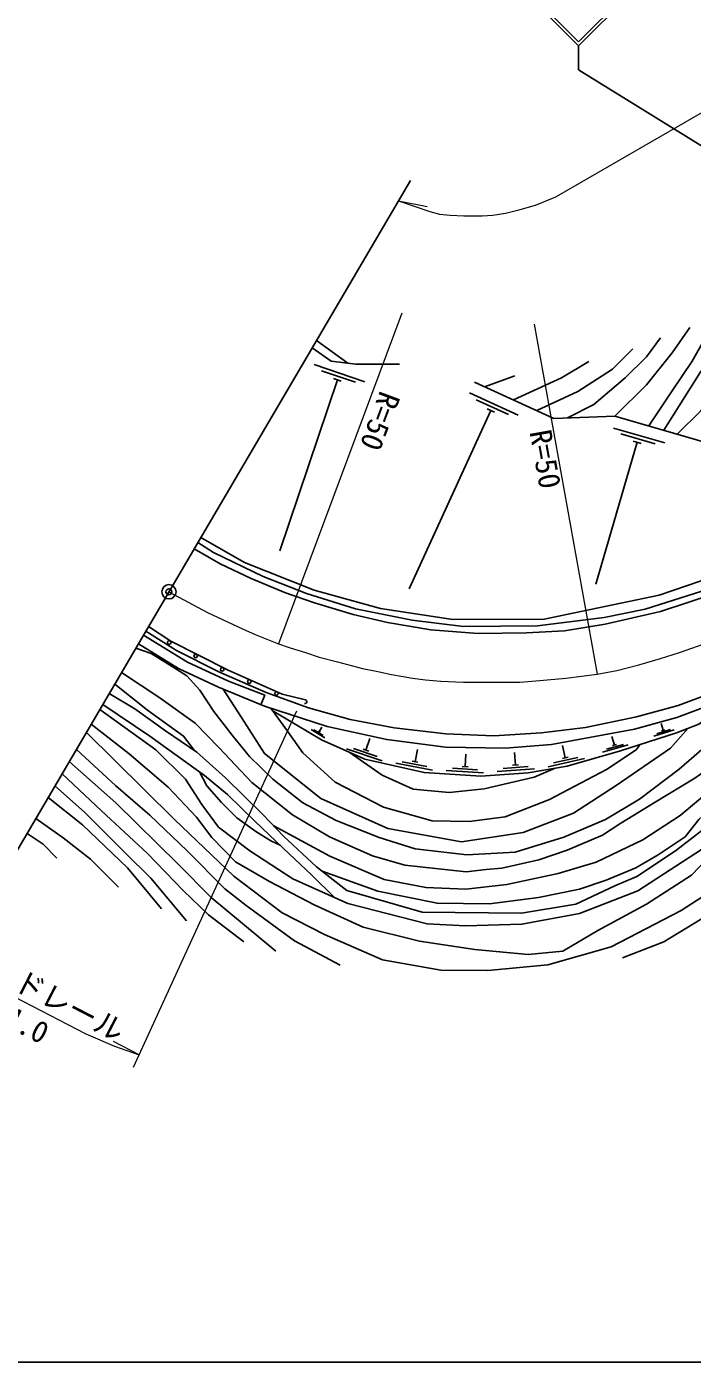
# Model space of a CAD drawing. Units: millimetres at full size, sheet at 1:1000; details may follow other scales. Extents: x 40000 to 680000, y 20000 to 380000.
# Drawn here: x 374120 to 430134, y 205000 to 317379 of the extents above; entities that cross this region are included whole.
import ezdxf
from ezdxf.enums import TextEntityAlignment as Align

# ---------------------------------------------------------------- set-up
doc = ezdxf.new("R2010")
doc.units = ezdxf.units.MM
doc.header["$LTSCALE"] = 1000
doc.header["$PDMODE"] = 32
doc.header["$PDSIZE"] = 500
doc.linetypes.add('CHAIN', pattern=[18.5, 12, -1.5, 3.5, -1.5])
for name, color, linetype, lineweight in [('M-BGD', 7, 'Continuous', 25), ('M-BMK', 2, 'CHAIN', 13), ('M-BMK-OTRS', 5, 'Continuous', 25), ('M-BMK-SRVR', 3, 'Continuous', 25), ('M-STR-HTXT', 7, 'Continuous', 13), ('M-STR-STRC', 7, 'Continuous', 25), ('M-TTL-BAND', 7, 'Continuous', 25)]:
    doc.layers.add(name, color=color, linetype=linetype, lineweight=lineweight)
doc.layers.add('M-OTRS', color=6, linetype='Continuous')
doc.styles.add('ＭＳ ゴシック', font='')
doc.styles.get('ＭＳ ゴシック').set_extended_font_data('MS Gothic')

msp = doc.modelspace()

# ---------------------------------------------------------------- linework, layer by layer
at = {"layer": 'M-BGD'}
for p, q in [((398509, 290989), (401154, 289061)), ((402588, 287511), (398322, 288943)), ((401782, 287465), (398937, 288420)), ((400596, 287547), (399932, 287769)), ((412648, 287090), (415208, 288007)), ((400264, 287658), (395435, 273266)), ((415473, 284697), (411381, 286570)), ((414666, 284736), (411939, 285985)), ((413178, 285087), (406309, 270082)), ((413496, 284942), (412859, 285233)), ((427816, 282359), (423495, 283613)), ((425488, 282409), (422029, 270486)), ((427012, 282279), (424131, 283115)), ((425824, 282312), (425152, 282507)), ((427690, 258176), (427507, 258747)), ((398053, 258242), (399212, 257549)), ((398293, 258204), (399065, 257741)), ((398635, 258104), (398815, 257996)), ((398725, 258050), (398956, 258436)), ((402672, 256504), (403005, 257500)), ((423583, 256933), (423377, 257654)), ((426907, 257672), (428621, 258222)), ((427156, 257878), (428298, 258245)), ((427557, 258133), (427824, 258218)), ((401045, 256605), (404033, 255607)), ((401609, 256638), (403601, 255972)), ((402439, 256582), (402904, 256426)), ((406800, 255534), (406995, 256565)), ((415251, 255253), (415175, 256300)), ((419438, 255871), (419204, 256895)), ((422584, 256335), (424747, 256955)), ((422903, 256583), (424345, 256996)), ((423415, 256885), (423751, 256981)), ((405174, 255414), (408269, 254828)), ((405729, 255522), (407792, 255132)), ((406559, 255579), (407040, 255488)), ((410774, 255139), (411263, 255108)), ((411019, 255123), (411086, 256171)), ((414219, 254967), (416314, 255119)), ((415007, 255235), (415495, 255270)), ((417996, 255111), (421067, 255813)), ((418461, 255433), (420509, 255901)), ((419199, 255817), (419677, 255926)), ((409420, 254804), (412564, 254604)), ((409958, 254980), (412053, 254847)), ((413711, 254720), (416852, 254948))]:
    msp.add_line(p, q, dxfattribs=at)
for points in [[(427749, 283419), (430790, 288282), (433700, 292152), (435628, 294314), (439867, 297405), (443281, 298939), (450666, 300641), (455978, 301860)], [(454081, 300229), (452087, 300023), (448306, 298901), (444342, 298030), (440241, 296313), (437626, 295024), (436114, 293811), (435151, 292208), (434326, 290284), (432537, 287302), (430864, 285058), (428875, 283093)], [(426478, 283788), (428452, 286748), (430125, 289244), (431248, 291236), (433127, 293457)], [(419620, 284462), (421853, 285603), (424488, 287824), (426276, 289610), (427467, 291190)], [(423618, 284618), (426276, 287251), (428429, 289931), (429919, 292083)], [(398143, 290366), (399747, 289249), (401832, 288971), (405492, 288971)], [(417045, 285077), (420501, 286679), (423411, 288557), (425130, 290274)], [(415091, 285971), (419126, 287824), (421418, 289198)], [(411798, 287479), (418485, 284418), (423618, 284618), (434560, 281443), (439687, 280001), (442085, 280503), (449828, 280385)], [(388526, 273983), (389851, 273127), (394008, 271112), (397666, 269691), (401777, 268394), (406547, 267455), (410866, 266923), (417117, 266954), (422713, 267657), (426157, 268377), (431471, 270064), (435507, 271597), (439730, 273552), (443819, 275680)], [(388767, 274394), (392445, 272310), (398319, 269955), (403895, 268429), (409976, 267497), (417676, 267530), (427338, 269554), (434247, 271913), (443480, 276330)], [(388204, 273434), (390412, 272194), (393024, 270947), (395893, 269757), (398347, 268896), (401590, 267907), (404479, 267258), (408123, 266641), (412112, 266326), (416179, 266368), (419393, 266554), (422808, 267113), (427465, 268178), (432146, 269728)], [(424259, 239038), (427753, 240372), (432121, 243039), (435178, 245440), (439934, 250581), (442486, 254177), (443799, 256244), (445497, 260076), (447125, 264618), (448168, 267795)], [(446235, 266746), (444889, 261845), (442725, 257449), (439408, 252428), (437097, 249463), (433154, 245572), (429186, 243021), (423319, 239944), (417982, 238430), (412934, 237974), (408967, 237998), (404075, 238860), (399195, 240998), (395613, 242823), (391550, 245898), (386570, 250661), (381497, 255661), (379144, 258002)], [(384135, 266505), (386721, 264884), (390280, 263090), (394261, 261346), (397831, 260064), (401336, 259074), (405055, 258371), (409404, 257872), (413425, 257723), (417440, 257963), (421141, 258407), (425443, 259314), (428959, 260276), (431735, 261293), (434436, 262495)], [(384370, 266905), (386236, 265664), (391061, 263225), (395632, 261223), (397580, 260732)], [(380281, 259939), (384981, 256533), (387477, 254071), (388852, 251922), (390271, 250015), (392888, 248048), (396517, 245684), (401154, 243605), (407829, 241888), (411037, 241727), (415801, 241856), (420629, 242763), (425561, 244677), (431458, 248498), (434670, 251643), (439468, 256797), (442030, 260525), (444104, 265156), (444484, 265916)], [(381056, 261260), (383233, 259984), (385804, 258134), (388437, 256346), (390844, 254167), (394016, 251054), (395723, 249265), (398502, 246691), (401073, 244697), (407391, 242862), (415763, 242780), (420330, 243561), (423627, 245085), (425478, 245887), (428728, 248045), (430934, 249735), (436038, 254775), (438221, 257142), (439683, 259488), (440752, 260804), (442172, 263620), (442736, 265381)], [(383526, 265466), (386897, 263374), (390268, 261806), (394130, 260198), (399402, 258505), (404424, 257395), (409353, 256746), (414388, 256681), (418275, 256975), (425267, 258260), (428825, 259255), (433473, 260999), (434417, 261470), (440632, 264736)], [(383938, 266169), (387652, 263903), (391106, 262306), (394148, 261120), (393818, 260328)], [(440022, 264415), (438530, 261773), (436082, 258813), (433202, 256161), (430340, 254140), (427008, 252125), (424125, 250375), (422579, 249346), (419596, 248092), (417231, 247270), (414100, 246569), (412784, 246466), (411097, 246281), (405934, 246816), (403215, 247619), (399593, 249203), (396485, 251055), (393069, 253771), (390291, 256734), (388295, 258771), (385229, 260974), (382099, 263035)], [(383298, 265079), (384594, 264652), (386362, 263556), (387598, 262761), (388688, 261548), (389860, 259759), (391424, 257765), (392884, 255977), (394838, 254065), (397352, 252081), (400150, 250601), (403770, 249162), (406815, 248216), (411158, 247701), (415234, 247928), (419310, 249183), (422829, 250684), (425688, 252370), (429023, 254901), (432624, 258028), (435570, 260535), (436370, 261650), (436776, 262710)], [(394869, 250160), (399640, 247585), (404207, 245623), (407721, 244942), (411069, 244797), (414524, 245212), (418844, 246121), (422031, 247093), (425982, 248955), (429125, 251001), (433901, 255031), (437829, 258730), (439835, 261295), (441013, 263112), (441669, 265054)], [(381531, 262068), (384273, 259881), (387324, 257686), (388222, 256492), (387324, 257686)], [(429791, 258355), (428293, 256670), (423740, 253531), (420125, 251195), (415908, 249591), (410705, 248798), (404509, 249918), (398886, 252444), (394127, 256212), (392185, 259245), (390662, 261643)], [(394789, 259846), (398928, 257369), (402588, 255756), (407559, 254622), (412330, 254318), (416334, 254610), (419608, 255170), (424100, 256457), (428803, 257965), (430675, 258703), (434417, 261470)], [(380522, 260350), (384479, 257696), (389090, 254363), (391013, 252781), (393310, 250537), (395695, 248254), (398112, 245993), (400010, 244118)], [(394656, 260029), (396065, 258098), (397365, 256284), (400083, 253815), (404142, 251698), (408236, 250570), (411351, 250498), (414386, 250886), (418128, 252367), (422928, 254871), (425398, 256529), (425748, 256986)], [(379548, 258690), (382744, 256193), (386038, 253406), (388417, 250860), (389691, 249154), (391687, 247112), (394552, 245449), (398326, 243479), (402442, 241599), (407177, 240422), (411821, 239723), (416317, 239315), (419249, 239579), (422182, 241333), (426274, 243546), (430075, 246001), (432815, 248859)], [(439472, 259150), (436301, 255946), (433551, 253233), (430678, 250672), (429541, 249206), (427264, 247710), (425384, 246594), (422883, 245562), (420651, 244818), (417200, 244116), (413063, 243578), (408661, 243619), (403680, 244631), (398974, 246325)], [(378302, 256568), (381617, 253499), (384478, 251049), (387627, 248046), (390800, 244851), (392584, 243449), (396670, 240470), (400492, 238428)], [(401249, 256346), (404036, 254414), (406648, 253215), (409684, 252933), (412613, 253250), (416813, 254238), (418604, 254999)], [(395084, 239605), (389657, 244107), (386862, 246908), (381619, 252080), (377701, 255545)], [(377104, 254527), (380414, 251413), (384287, 247803), (387315, 244680), (389407, 242638), (392388, 240380)], [(388660, 254674), (389281, 253492), (390506, 252114), (391816, 250805), (393398, 249649), (394666, 248869), (395437, 248502)], [(376496, 253492), (378998, 251286), (382436, 247827), (384575, 245737), (387556, 242133)], [(375928, 252524), (378806, 250229), (382604, 246601), (385464, 243142)], [(374895, 250764), (377189, 249124), (379497, 247346), (381852, 244968)], [(374148, 249491), (375506, 248596), (376660, 247418)]]:
    msp.add_lwpolyline(points, dxfattribs=at)
for centre in [(386117, 265563), (388345, 264430), (390576, 263302), (392855, 262276), (395145, 261273)]:
    msp.add_circle(centre, 150, dxfattribs=at)
msp.add_arc((397544, 260587), 150, 255.84671, 75.84671, dxfattribs=at)
at = {"layer": 'M-BMK'}
msp.add_lwpolyline([(386089, 269833), (389335, 268096), (392268, 266701), (393345, 266242), (394459, 265783), (395315, 265450), (396302, 265109), (397595, 264710), (398747, 264334), (400263, 263935), (402367, 263383), (403666, 263119), (404819, 262881), (405800, 262691), (406590, 262568), (407678, 262420), (408971, 262313), (410870, 262223), (415611, 262232), (417310, 262370), (419484, 262552), (422119, 262889), (423791, 263202), (425625, 263689), (427460, 264211), (429062, 264722), (431600, 265624)], dxfattribs=at)
at = {"layer": 'M-BMK-OTRS'}
msp.add_line((406407, 304443), (367068, 237432), dxfattribs=at)
at = {"layer": 'M-BMK-SRVR'}
msp.add_circle((386089, 269833), 600, dxfattribs=at)
at = {"layer": 'M-OTRS'}
msp.add_point((386089, 269833), dxfattribs=at)
at = {"layer": 'M-STR-HTXT'}
for p, q in [((405401, 302729), (407811, 302261)), ((405695, 293281), (395315, 265450)), ((416827, 292361), (422119, 262889)), ((383121, 229839), (396854, 259821)), ((383594, 230870), (381412, 231996))]:
    msp.add_line(p, q, dxfattribs=at)
for points in [[(405401, 302729), (408051, 301817), (408847, 301612), (409758, 301521), (410896, 301476), (412444, 301476), (413355, 301521), (414402, 301680), (415654, 301999), (416929, 302363), (418659, 303068), (481247, 339217), (483249, 340180), (485759, 341268), (488669, 342422), (491826, 343559), (494814, 344452), (497550, 345094), (500454, 345736), (503331, 346239), (506514, 346574), (509111, 346797), (512110, 346880)], [(367715, 238533), (379099, 232646), (381496, 231605), (383594, 230870)]]:
    msp.add_lwpolyline(points, dxfattribs=at)
at = {"layer": 'M-STR-STRC'}
for p, q in [((416069, 320263), (420569, 315763)), ((416423, 320263), (420570, 316116)), ((420570, 316116), (424716, 320263)), ((420570, 315763), (425070, 320263)), ((420569, 315763), (420569, 313763)), ((462359, 287840), (420569, 313763))]:
    msp.add_line(p, q, dxfattribs=at)
at = {"layer": 'M-TTL-BAND'}
msp.add_line((40000, 205000), (579000, 205000), dxfattribs=at)

# ---------------------------------------------------------------- texts
at = {"layer": 'M-STR-HTXT', "style": 'ＭＳ ゴシック'}
for s, rotation, p in [('R=50', 249.547, (403364, 287030)), ('R=50', 280.18, (415893, 283194)), ('ガードレール', 332.652, (368181, 238292)), ('L=14.0', 332.652, (368459, 234677))]:
    msp.add_text(s, height=1833, rotation=rotation, dxfattribs=at).set_placement(p, align=Align.BOTTOM_LEFT)

doc.saveas('drawing.dxf')
